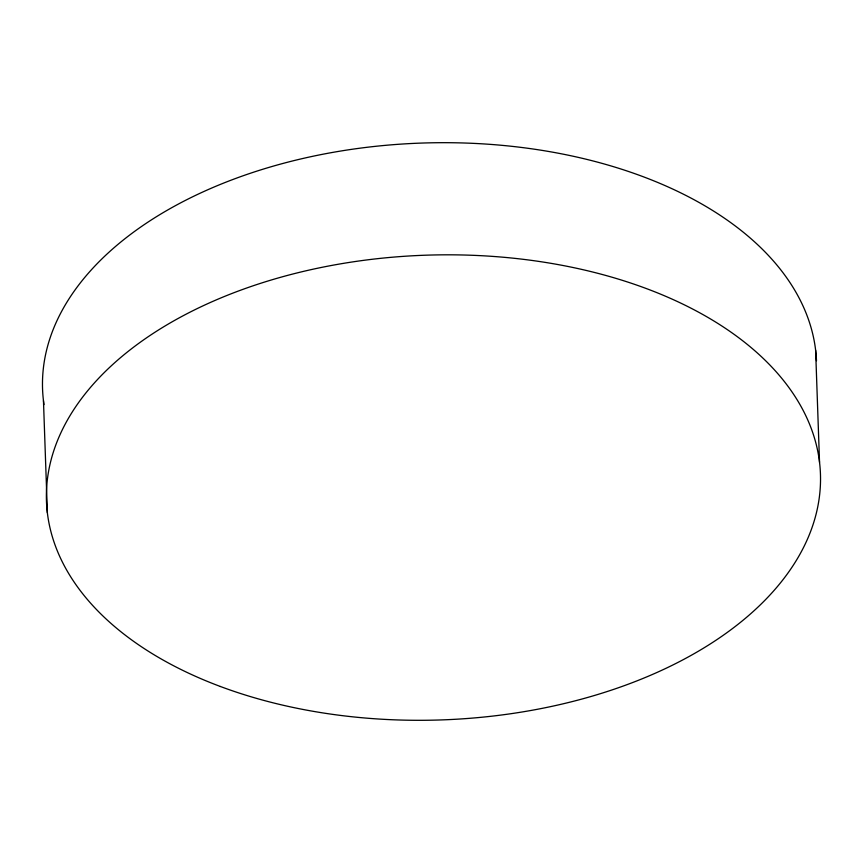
<?xml version="1.0" encoding="UTF-8"?>
<svg xmlns="http://www.w3.org/2000/svg" width="863" height="863" viewBox="0 0 863 863"><rect width="100%" height="100%" fill="white"/><g stroke="black" fill="none" stroke-linecap="round" stroke-linejoin="round"><path stroke-width="1.29" d="M815.621 350.184L819.537 462.309M43.463 400.691L47.379 512.816M43.991 404.628A387.228 232.492 -2 0 1 407.358 143.722A387.228 232.492 -2 0 1 816.484 360.734M220.389 686.495A387.228 232.492 -2 0 0 819.85 492.73A387.228 232.492 -2 0 0 260.141 283.463A387.228 232.492 -2 0 0 220.389 686.495"/></g></svg>
